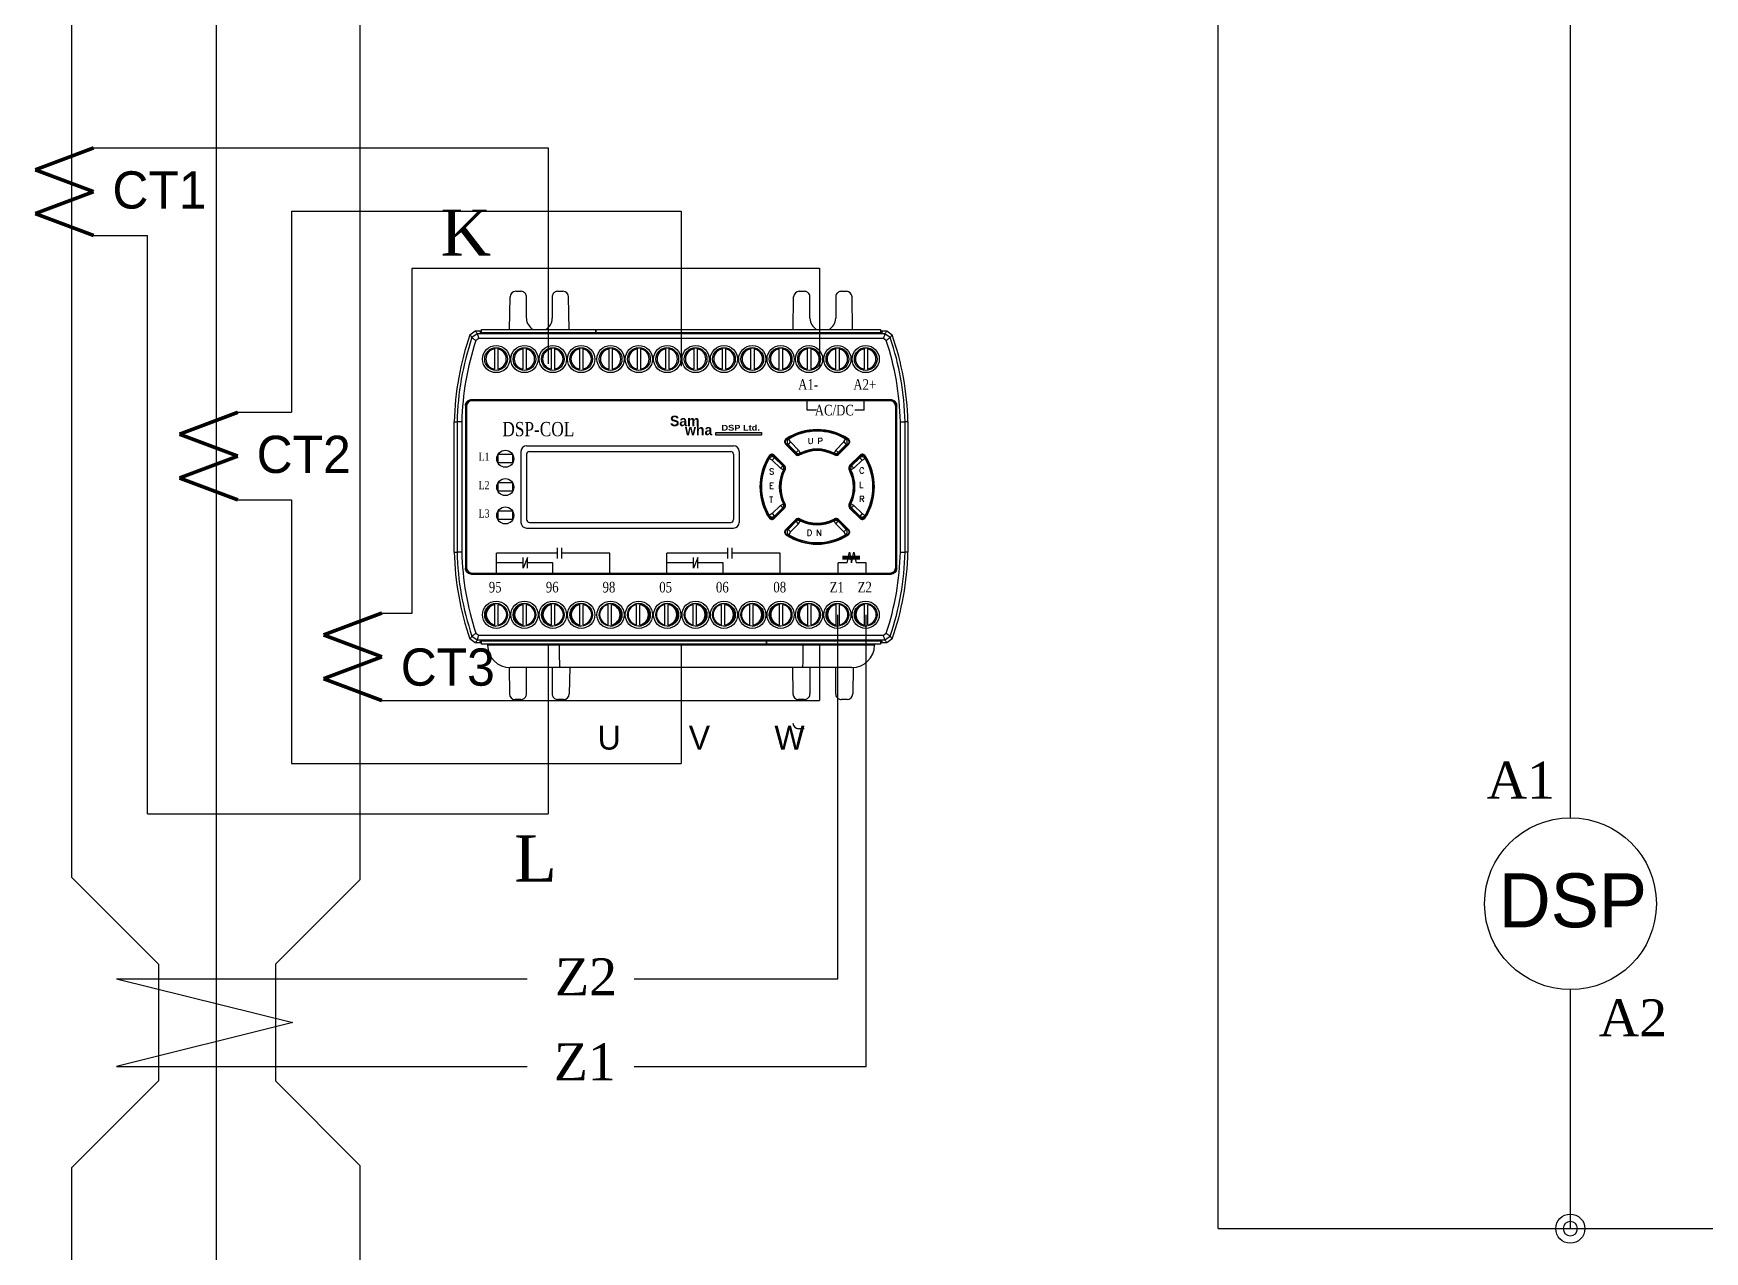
# Model space of a CAD drawing. Header units: millimetres. Extents: x 25 to 865, y 25 to 606.
# Drawn here: x 248.3 to 336.8, y 409.7 to 474.1 of the extents above; entities that cross this region are included whole.
import ezdxf
from ezdxf.enums import TextEntityAlignment as Align

# ---------------------------------------------------------------- set-up
doc = ezdxf.new("R2010")
doc.units = ezdxf.units.MM
for name, color, linetype in [('02___PRT_ALL_AXES', 7, 'Continuous'), ('03___PRT_ALL_CURVES', 7, 'Continuous'), ('4', 133, 'Continuous'), ('40', 4, 'Continuous'), ('ASHADE', 7, 'Continuous'), ('도면층1', 7, 'Continuous')]:
    doc.layers.add(name, color=color, linetype=linetype)
doc.styles.add('ghs', font='NGULIM.TTF')
doc.styles.add('HCM', font='batang.ttc')
doc.styles.add('SS', font='batang.ttc', dxfattribs={"width": 0.8})
doc.styles.get("Standard").update_dxf_attribs({"font": 'BareunDotumPro1.ttf'})
doc.styles.add('STYLE2', font='romant.shx')

# ---------------------------------------------------------------- blocks, each defined once
blk = doc.blocks.new('ccolct')
blk.add_hatch(color=5).paths.add_polyline_path([(982.705, 328.451), (982.705, 328.588), (985.114, 328.588), (985.114, 328.451)])
at = {"color": 7, "linetype": 'Continuous'}
for p, q in [((972.12, 336.068), (972.383, 336.068)), ((974.344, 336.068), (974.607, 336.068)), ((987.12, 336.068), (987.383, 336.068)), ((989.344, 336.068), (989.607, 336.068)), ((971.79, 334.043), (971.82, 335.774)), ((972.683, 334.643), (972.683, 335.768)), ((974.044, 335.768), (974.044, 334.643)), ((974.937, 334.043), (974.907, 335.774)), ((986.79, 334.043), (986.82, 335.774)), ((987.683, 334.643), (987.683, 335.768)), ((989.044, 335.768), (989.044, 334.643)), ((989.937, 334.043), (989.907, 335.774)), ((969.692, 333.767), (969.975, 333.968)), ((970.081, 333.82), (969.797, 333.616)), ((969.975, 333.968), (970.306, 333.968)), ((970.161, 333.571), (970.007, 333.461)), ((991.646, 333.82), (970.081, 333.82)), ((991.566, 333.571), (970.161, 333.571)), ((970.199, 333.968), (970.25, 333.867)), ((991.477, 333.867), (970.25, 333.867)), ((970.306, 334.043), (976.344, 334.043)), ((970.306, 333.867), (970.306, 334.043)), ((976.344, 334.043), (976.344, 333.867)), ((976.345, 334.043), (991.42, 334.043)), ((976.345, 333.867), (976.345, 334.043)), ((991.42, 334.043), (991.42, 333.867)), ((991.42, 333.968), (991.752, 333.968)), ((991.528, 333.968), (991.477, 333.867)), ((991.72, 333.461), (991.566, 333.571)), ((991.93, 333.616), (991.646, 333.82)), ((991.752, 333.968), (992.035, 333.767)), ((970.985, 333.016), (970.985, 331.951)), ((971.165, 333.016), (971.165, 331.951)), ((972.485, 333.016), (972.485, 331.951)), ((972.665, 333.016), (972.665, 331.951)), ((973.985, 333.016), (973.985, 331.951)), ((974.165, 333.016), (974.165, 331.951)), ((975.485, 333.016), (975.485, 331.951)), ((975.665, 333.016), (975.665, 331.951)), ((977.042, 333.016), (977.042, 331.951)), ((977.222, 333.016), (977.222, 331.951)), ((978.542, 333.016), (978.542, 331.951)), ((978.722, 333.016), (978.722, 331.951)), ((980.042, 333.016), (980.042, 331.951)), ((980.222, 333.016), (980.222, 331.951)), ((981.542, 333.016), (981.542, 331.951)), ((981.722, 333.016), (981.722, 331.951)), ((983.042, 333.016), (983.042, 331.951)), ((983.222, 333.016), (983.222, 331.951)), ((984.542, 333.016), (984.542, 331.951)), ((984.722, 333.016), (984.722, 331.951)), ((986.042, 333.016), (986.042, 331.951)), ((986.222, 333.016), (986.222, 331.951)), ((987.542, 333.016), (987.542, 331.951)), ((987.722, 333.016), (987.722, 331.951)), ((989.042, 333.016), (989.042, 331.951)), ((989.222, 333.016), (989.222, 331.951)), ((990.542, 333.016), (990.542, 331.951)), ((990.722, 333.016), (990.722, 331.951)), ((969.456, 330.031), (969.456, 321.406)), ((969.456, 330.031), (969.463, 330.023)), ((969.463, 330.023), (969.463, 321.413)), ((969.508, 329.978), (969.508, 321.458)), ((991.971, 330.331), (969.756, 330.331)), ((969.756, 330.331), (969.763, 330.323)), ((991.963, 330.323), (969.763, 330.323)), ((991.918, 330.278), (969.808, 330.278)), ((987.543, 329.775), (987.543, 330.285)), ((990.543, 329.775), (990.543, 330.285)), ((991.971, 330.331), (991.963, 330.323)), ((992.218, 321.458), (992.218, 329.978)), ((992.271, 330.031), (992.263, 330.023)), ((992.263, 321.413), (992.263, 330.023)), ((992.271, 321.406), (992.271, 330.031)), ((968.863, 322.268), (968.863, 329.168)), ((968.863, 329.168), (969.012, 329.167)), ((969.012, 329.167), (969.012, 322.27)), ((969.261, 329.167), (969.012, 329.167)), ((969.261, 329.162), (969.261, 322.275)), ((992.466, 329.167), (992.715, 329.167)), ((992.466, 322.275), (992.466, 329.162)), ((992.863, 329.168), (992.715, 329.167)), ((992.715, 322.27), (992.715, 329.167)), ((992.863, 329.168), (992.863, 322.268)), ((986.649, 328.098), (986.521, 327.97)), ((986.649, 328.098), (986.557, 328.252)), ((986.649, 328.098), (987.08, 327.666)), ((989.047, 327.666), (989.478, 328.098)), ((989.478, 328.098), (989.57, 328.252)), ((989.478, 328.098), (989.606, 327.97)), ((985.684, 327.133), (985.53, 327.225)), ((985.684, 327.133), (985.811, 327.26)), ((986.343, 326.844), (985.796, 327.391)), ((986.307, 326.839), (985.802, 327.344)), ((986.243, 326.829), (985.811, 327.26)), ((986.39, 327.985), (986.937, 327.438)), ((986.438, 327.98), (986.943, 327.475)), ((986.521, 327.97), (986.953, 327.539)), ((987.08, 327.666), (986.953, 327.539)), ((987.08, 327.666), (987.161, 327.505)), ((989.047, 327.666), (988.966, 327.505)), ((989.047, 327.666), (989.174, 327.539)), ((989.174, 327.539), (989.606, 327.97)), ((989.184, 327.475), (989.689, 327.98)), ((989.189, 327.438), (989.737, 327.985)), ((990.331, 327.391), (989.783, 326.844)), ((990.325, 327.344), (989.82, 326.839)), ((990.315, 327.26), (989.884, 326.829)), ((990.443, 327.133), (990.315, 327.26)), ((990.443, 327.133), (990.597, 327.225)), ((986.116, 326.702), (985.684, 327.133)), ((986.116, 326.702), (986.243, 326.829)), ((986.116, 326.702), (986.276, 326.621)), ((990.011, 326.702), (989.851, 326.621)), ((990.011, 326.702), (989.884, 326.829)), ((990.443, 327.133), (990.011, 326.702)), ((985.684, 324.304), (986.116, 324.735)), ((985.796, 324.045), (986.343, 324.592)), ((985.802, 324.093), (986.307, 324.598)), ((985.811, 324.176), (986.243, 324.608)), ((986.116, 324.735), (986.276, 324.816)), ((986.116, 324.735), (986.243, 324.608)), ((989.783, 324.592), (990.331, 324.045)), ((989.82, 324.598), (990.325, 324.093)), ((990.011, 324.735), (989.851, 324.816)), ((990.011, 324.735), (989.884, 324.608)), ((989.884, 324.608), (990.315, 324.176)), ((990.011, 324.735), (990.443, 324.304)), ((985.684, 324.304), (985.53, 324.212)), ((985.684, 324.304), (985.811, 324.176)), ((986.937, 323.998), (986.39, 323.451)), ((986.943, 323.961), (986.438, 323.456)), ((986.953, 323.898), (986.521, 323.466)), ((987.08, 323.771), (986.649, 323.339)), ((987.08, 323.771), (986.953, 323.898)), ((987.08, 323.771), (987.161, 323.931)), ((989.047, 323.771), (988.966, 323.931)), ((989.047, 323.771), (989.174, 323.898)), ((989.478, 323.339), (989.047, 323.771)), ((989.606, 323.466), (989.174, 323.898)), ((989.689, 323.456), (989.184, 323.961)), ((989.737, 323.451), (989.189, 323.998)), ((990.443, 324.304), (990.315, 324.176)), ((990.443, 324.304), (990.597, 324.212)), ((986.649, 323.339), (986.521, 323.466)), ((986.649, 323.339), (986.557, 323.184)), ((989.478, 323.339), (989.606, 323.466)), ((989.478, 323.339), (989.57, 323.184)), ((968.863, 322.268), (969.012, 322.27)), ((969.261, 322.27), (969.012, 322.27)), ((971.095, 321.193), (971.095, 322.214)), ((972.505, 321.423), (972.505, 321.983)), ((972.739, 321.423), (972.739, 321.983)), ((974.321, 321.934), (974.321, 322.494)), ((974.555, 321.934), (974.555, 322.494)), ((977.095, 321.193), (977.095, 322.214)), ((980.114, 321.193), (980.114, 322.214)), ((981.524, 321.423), (981.524, 321.983)), ((981.758, 321.423), (981.758, 321.983)), ((983.34, 321.934), (983.34, 322.494)), ((983.574, 321.934), (983.574, 322.494)), ((986.114, 321.193), (986.114, 322.214)), ((992.466, 322.27), (992.715, 322.27)), ((992.863, 322.268), (992.715, 322.27)), ((969.456, 321.406), (969.463, 321.413)), ((969.756, 321.106), (969.763, 321.113)), ((969.756, 321.106), (991.971, 321.106)), ((969.763, 321.113), (991.963, 321.113)), ((969.808, 321.158), (991.918, 321.158)), ((974.075, 321.193), (974.075, 321.703)), ((983.095, 321.193), (983.095, 321.703)), ((989.171, 321.193), (989.171, 321.703)), ((990.652, 321.193), (990.652, 321.703)), ((991.971, 321.106), (991.963, 321.113)), ((992.271, 321.406), (992.263, 321.413)), ((971.005, 318.421), (971.005, 319.486)), ((971.185, 318.421), (971.185, 319.486)), ((972.505, 318.421), (972.505, 319.486)), ((972.685, 318.421), (972.685, 319.486)), ((974.005, 318.421), (974.005, 319.486)), ((974.185, 318.421), (974.185, 319.486)), ((975.505, 318.421), (975.505, 319.486)), ((975.685, 318.421), (975.685, 319.486)), ((977.005, 318.421), (977.005, 319.486)), ((977.185, 318.421), (977.185, 319.486)), ((978.505, 318.421), (978.505, 319.486)), ((978.685, 318.421), (978.685, 319.486)), ((980.005, 318.421), (980.005, 319.486)), ((980.185, 318.421), (980.185, 319.486)), ((981.505, 318.421), (981.505, 319.486)), ((981.685, 318.421), (981.685, 319.486)), ((983.005, 318.421), (983.005, 319.486)), ((983.185, 318.421), (983.185, 319.486)), ((984.505, 318.421), (984.505, 319.486)), ((984.685, 318.421), (984.685, 319.486)), ((986.062, 318.421), (986.062, 319.486)), ((986.242, 318.421), (986.242, 319.486)), ((987.562, 318.421), (987.562, 319.486)), ((987.742, 318.421), (987.742, 319.486)), ((989.062, 318.421), (989.062, 319.486)), ((989.242, 318.421), (989.242, 319.486)), ((990.562, 318.421), (990.562, 319.486)), ((990.742, 318.421), (990.742, 319.486)), ((969.975, 317.468), (969.692, 317.67)), ((969.797, 317.821), (970.081, 317.617)), ((970.307, 317.468), (969.975, 317.468)), ((970.007, 317.976), (970.161, 317.865)), ((970.081, 317.617), (991.646, 317.617)), ((970.161, 317.865), (991.566, 317.865)), ((970.199, 317.468), (970.25, 317.57)), ((970.25, 317.57), (991.477, 317.57)), ((970.307, 317.393), (970.307, 317.57)), ((985.382, 317.57), (985.382, 317.393)), ((985.383, 317.393), (985.383, 317.57)), ((991.42, 317.57), (991.42, 317.393)), ((991.752, 317.468), (991.42, 317.468)), ((991.528, 317.468), (991.477, 317.57)), ((991.566, 317.865), (991.72, 317.976)), ((991.646, 317.617), (991.93, 317.821)), ((992.035, 317.67), (991.752, 317.468)), ((985.382, 317.393), (970.307, 317.393)), ((970.621, 317.393), (970.622, 317.342)), ((991.105, 317.342), (970.622, 317.342)), ((974.413, 317.342), (974.413, 317.393)), ((991.42, 317.393), (985.383, 317.393)), ((987.314, 317.342), (987.314, 317.393)), ((991.105, 317.393), (991.105, 317.342)), ((971.759, 316.17), (971.783, 314.763)), ((989.905, 316.163), (971.822, 316.163)), ((972.683, 314.768), (972.683, 316.163)), ((974.044, 316.163), (974.044, 314.768)), ((974.968, 316.163), (974.944, 314.763)), ((986.759, 316.163), (986.783, 314.763)), ((987.683, 316.163), (987.683, 314.768)), ((989.044, 314.768), (989.044, 316.163)), ((989.968, 316.17), (989.944, 314.763)), ((972.383, 314.468), (972.083, 314.468)), ((972.383, 314.468), (972.083, 314.468)), ((974.644, 314.468), (974.344, 314.468)), ((974.644, 314.468), (974.344, 314.468)), ((987.383, 314.468), (987.083, 314.468)), ((989.644, 314.468), (989.344, 314.468)), ((989.644, 314.468), (989.344, 314.468))]:
    blk.add_line(p, q, dxfattribs=at)
for p, q in [((988.022, 329.775), (987.543, 329.775)), ((990.543, 329.775), (990.063, 329.775)), ((974.321, 322.214), (971.095, 322.214)), ((972.739, 321.983), (972.505, 321.423)), ((977.095, 322.214), (974.555, 322.214)), ((983.34, 322.214), (980.114, 322.214)), ((981.758, 321.983), (981.524, 321.423)), ((986.114, 322.214), (983.574, 322.214)), ((989.406, 322.061), (990.316, 322.061)), ((989.406, 321.983), (990.316, 321.983)), ((989.406, 321.905), (990.316, 321.905)), ((989.651, 321.703), (989.768, 322.263)), ((989.768, 322.263), (989.885, 321.703)), ((989.885, 321.703), (990.002, 322.263)), ((990.002, 322.263), (990.119, 321.703)), ((972.505, 321.703), (971.095, 321.703)), ((974.075, 321.703), (972.739, 321.703)), ((981.524, 321.703), (980.114, 321.703)), ((983.095, 321.703), (981.758, 321.703)), ((989.651, 321.703), (989.171, 321.703)), ((990.652, 321.703), (990.119, 321.703))]:
    blk.add_line(p, q)
at = {"color": 5}
for p, q in [((982.705, 328.588), (985.114, 328.588)), ((982.705, 328.451), (982.705, 328.588)), ((985.114, 328.451), (982.705, 328.451)), ((985.114, 328.588), (985.114, 328.451))]:
    blk.add_line(p, q, dxfattribs=at)
at = {"color": 7, "linetype": 'Continuous'}
for centre, radius in [((971.075, 332.483), 0.72), ((971.075, 332.483), 0.6), ((972.575, 332.483), 0.72), ((972.575, 332.483), 0.6), ((974.075, 332.483), 0.72), ((974.075, 332.483), 0.6), ((975.575, 332.483), 0.72), ((975.575, 332.483), 0.6), ((977.132, 332.483), 0.72), ((977.132, 332.483), 0.6), ((978.632, 332.483), 0.72), ((978.632, 332.483), 0.6), ((980.132, 332.483), 0.72), ((980.132, 332.483), 0.6), ((981.632, 332.483), 0.72), ((981.632, 332.483), 0.6), ((983.132, 332.483), 0.72), ((983.132, 332.483), 0.6), ((984.632, 332.483), 0.72), ((984.632, 332.483), 0.6), ((986.132, 332.483), 0.72), ((986.132, 332.483), 0.6), ((987.632, 332.483), 0.72), ((987.632, 332.483), 0.6), ((989.132, 332.483), 0.72), ((989.132, 332.483), 0.6), ((990.632, 332.483), 0.72), ((990.632, 332.483), 0.6), ((971.075, 318.953), 0.72), ((971.075, 318.953), 0.6), ((972.575, 318.953), 0.72), ((972.575, 318.953), 0.6), ((974.075, 318.953), 0.72), ((974.075, 318.953), 0.6), ((975.575, 318.953), 0.72), ((975.575, 318.953), 0.6), ((977.132, 318.953), 0.72), ((977.132, 318.953), 0.6), ((978.632, 318.953), 0.72), ((978.632, 318.953), 0.6), ((980.132, 318.953), 0.72), ((980.132, 318.953), 0.6), ((981.632, 318.953), 0.72), ((981.632, 318.953), 0.6), ((983.132, 318.953), 0.72), ((983.132, 318.953), 0.6), ((984.632, 318.953), 0.72), ((984.632, 318.953), 0.6), ((986.132, 318.953), 0.72), ((986.132, 318.953), 0.6), ((987.632, 318.953), 0.72), ((987.632, 318.953), 0.6), ((989.132, 318.953), 0.72), ((989.132, 318.953), 0.6), ((990.632, 318.953), 0.72), ((990.632, 318.953), 0.6)]:
    blk.add_circle(centre, radius, dxfattribs=at)
for centre, radius, start, end in [((972.12, 335.768), 0.3, 90, 179), ((974.607, 335.768), 0.3, 1, 90), ((987.12, 335.768), 0.3, 90, 179), ((989.607, 335.768), 0.3, 1, 90), ((973.363, 334.643), 0.68, 180, 242.3898), ((973.363, 334.643), 0.68, 297.6102, 0), ((988.363, 334.643), 0.68, 180, 242.3898), ((988.363, 334.643), 0.68, 297.6102, 0), ((983.86, 328.841), 15, 160.82791, 178.74912), ((983.86, 328.841), 14.851, 161.24388, 178.74287), ((983.86, 328.841), 14.603, 161.5561, 178.73961), ((977.867, 328.841), 14.603, 1.26039, 18.4439), ((977.867, 328.841), 14.851, 1.25713, 18.75612), ((977.867, 328.841), 15, 1.25088, 19.17209), ((971.075, 332.483), 0.54, 99.59407, 260.40593), ((971.075, 332.483), 0.54, 279.59407, 80.40593), ((972.575, 332.483), 0.54, 99.59407, 260.40593), ((972.575, 332.483), 0.54, 279.59407, 80.40593), ((974.075, 332.483), 0.54, 99.59407, 260.40593), ((974.075, 332.483), 0.54, 279.59407, 80.40593), ((975.575, 332.483), 0.54, 99.59407, 260.40593), ((975.575, 332.483), 0.54, 279.59407, 80.40593), ((977.132, 332.483), 0.54, 99.59407, 260.40593), ((977.132, 332.483), 0.54, 279.59407, 80.40593), ((978.632, 332.483), 0.54, 99.59407, 260.40593), ((978.632, 332.483), 0.54, 279.59407, 80.40593), ((980.132, 332.483), 0.54, 99.59407, 260.40593), ((980.132, 332.483), 0.54, 279.59407, 80.40593), ((981.632, 332.483), 0.54, 99.59407, 260.40593), ((981.632, 332.483), 0.54, 279.59407, 80.40593), ((983.132, 332.483), 0.54, 99.59407, 260.40593), ((983.132, 332.483), 0.54, 279.59407, 80.40593), ((984.632, 332.483), 0.54, 99.59407, 260.40593), ((984.632, 332.483), 0.54, 279.59407, 80.40593), ((986.132, 332.483), 0.54, 99.59407, 260.40593), ((986.132, 332.483), 0.54, 279.59407, 80.40593), ((987.632, 332.483), 0.54, 99.59407, 260.40593), ((987.632, 332.483), 0.54, 279.59407, 80.40593), ((989.132, 332.483), 0.54, 99.59407, 260.40593), ((989.132, 332.483), 0.54, 279.59407, 80.40593), ((990.632, 332.483), 0.54, 99.59407, 260.40593), ((990.632, 332.483), 0.54, 279.59407, 80.40593), ((969.808, 329.978), 0.3, 90, 180), ((991.918, 329.978), 0.3, 0, 90), ((986.518, 328.113), 0.18, 122.8468, 225), ((988.063, 325.718), 3.03, 57.1532, 122.8468), ((988.063, 325.718), 3, 57.90749, 122.09251), ((988.063, 325.718), 2.948, 59.26143, 120.73857), ((989.609, 328.113), 0.18, 315, 57.1532), ((988.063, 325.718), 3.03, 147.1532, 212.8468), ((988.063, 325.718), 3, 147.90749, 212.09251), ((988.063, 325.718), 2.948, 149.26143, 210.73857), ((985.669, 327.264), 0.18, 45, 147.1532), ((987.065, 327.566), 0.18, 225, 298.39845), ((988.063, 325.718), 1.92, 61.60155, 118.39845), ((988.063, 325.718), 1.95, 62.20277, 117.79723), ((988.063, 325.718), 2.002, 63.2117, 116.7883), ((989.062, 327.566), 0.18, 241.60155, 315), ((990.458, 327.264), 0.18, 32.8468, 135), ((988.063, 325.718), 2.948, 329.26143, 30.73857), ((988.063, 325.718), 3, 327.90749, 32.09251), ((988.063, 325.718), 3.03, 327.1532, 32.8468), ((988.063, 325.718), 2.002, 153.2117, 206.7883), ((988.063, 325.718), 1.95, 152.20277, 207.79723), ((988.063, 325.718), 1.92, 151.60155, 208.39845), ((986.216, 326.717), 0.18, 331.60155, 45), ((989.911, 326.717), 0.18, 135, 208.39845), ((988.063, 325.718), 1.92, 331.60155, 28.39845), ((988.063, 325.718), 1.95, 332.20277, 27.79723), ((988.063, 325.718), 2.002, 333.2117, 26.7883), ((986.216, 324.72), 0.18, 315, 28.39845), ((989.911, 324.72), 0.18, 151.60155, 225), ((985.669, 324.173), 0.18, 212.8468, 315), ((987.065, 323.871), 0.18, 61.60155, 135), ((988.063, 325.718), 1.92, 241.60155, 298.39845), ((988.063, 325.718), 1.95, 242.20277, 297.79723), ((988.063, 325.718), 2.002, 243.2117, 296.7883), ((989.062, 323.871), 0.18, 45, 118.39845), ((990.458, 324.173), 0.18, 225, 327.1532), ((986.518, 323.324), 0.18, 135, 237.1532), ((988.063, 325.718), 3.03, 237.1532, 302.8468), ((988.063, 325.718), 3, 237.90749, 302.09251), ((988.063, 325.718), 2.948, 239.26143, 300.73857), ((989.609, 323.324), 0.18, 302.8468, 45), ((983.86, 322.596), 15, 181.25088, 199.17209), ((983.86, 322.596), 14.851, 181.25713, 198.75612), ((983.86, 322.596), 14.603, 181.26039, 198.4439), ((977.867, 322.596), 14.603, 341.5561, 358.73961), ((977.867, 322.596), 14.851, 341.24388, 358.74287), ((977.867, 322.596), 15, 340.82791, 358.74912), ((969.808, 321.458), 0.3, 180, 270), ((991.918, 321.458), 0.3, 270, 0), ((971.095, 318.953), 0.54, 99.59407, 260.40593), ((971.095, 318.953), 0.54, 279.59407, 80.40593), ((972.595, 318.953), 0.54, 99.59407, 260.40593), ((972.595, 318.953), 0.54, 279.59407, 80.40593), ((974.095, 318.953), 0.54, 99.59407, 260.40593), ((974.095, 318.953), 0.54, 279.59407, 80.40593), ((975.595, 318.953), 0.54, 99.59407, 260.40593), ((975.595, 318.953), 0.54, 279.59407, 80.40593), ((977.095, 318.953), 0.54, 99.59407, 260.40593), ((977.095, 318.953), 0.54, 279.59407, 80.40593), ((978.595, 318.953), 0.54, 99.59407, 260.40593), ((978.595, 318.953), 0.54, 279.59407, 80.40593), ((980.095, 318.953), 0.54, 99.59407, 260.40593), ((980.095, 318.953), 0.54, 279.59407, 80.40593), ((981.595, 318.953), 0.54, 99.59407, 260.40593), ((981.595, 318.953), 0.54, 279.59407, 80.40593), ((983.095, 318.953), 0.54, 99.59407, 260.40593), ((983.095, 318.953), 0.54, 279.59407, 80.40593), ((984.595, 318.953), 0.54, 99.59407, 260.40593), ((984.595, 318.953), 0.54, 279.59407, 80.40593), ((986.152, 318.953), 0.54, 99.59407, 260.40593), ((986.152, 318.953), 0.54, 279.59407, 80.40593), ((987.652, 318.953), 0.54, 99.59407, 260.40593), ((987.652, 318.953), 0.54, 279.59407, 80.40593), ((989.152, 318.953), 0.54, 99.59407, 260.40593), ((989.152, 318.953), 0.54, 279.59407, 80.40593), ((990.652, 318.953), 0.54, 99.59407, 260.40593), ((990.652, 318.953), 0.54, 279.59407, 80.40593), ((971.822, 317.363), 1.2, 181, 270), ((989.905, 317.363), 1.2, 270, 359), ((972.083, 314.768), 0.3, 181, 270), ((972.083, 314.768), 0.3, 181, 270), ((974.644, 314.768), 0.3, 270, 359), ((974.644, 314.768), 0.3, 270, 359), ((987.083, 314.768), 0.3, 181, 270), ((989.644, 314.768), 0.3, 270, 359), ((989.644, 314.768), 0.3, 270, 359)]:
    blk.add_arc(centre, radius, start, end, dxfattribs=at)
for points, start_tangent, end_tangent in [([(972.683, 335.768), (972.669, 335.861), (972.626, 335.945), (972.56, 336.011), (972.476, 336.054), (972.383, 336.068)], (0, 1), (-1, 0)), ([(974.344, 336.068), (974.251, 336.054), (974.167, 336.011), (974.101, 335.945), (974.058, 335.861), (974.044, 335.768)], (-1, 0), (0, -1)), ([(987.683, 335.768), (987.669, 335.861), (987.626, 335.945), (987.56, 336.011), (987.476, 336.054), (987.383, 336.068)], (0, 1), (-1, 0)), ([(989.344, 336.068), (989.251, 336.054), (989.167, 336.011), (989.101, 335.945), (989.058, 335.861), (989.044, 335.768)], (-1, 0), (0, -1)), ([(969.797, 333.616), (969.766, 333.66), (969.728, 333.715), (969.692, 333.767)], (-0.574533, 0.818482), (-0.571657, 0.820493)), ([(969.797, 333.616), (969.867, 333.567), (969.936, 333.515), (970.007, 333.461)], (0.795313, -0.606199), (0.797158, -0.60377)), ([(970.081, 333.82), (970.05, 333.863), (970.012, 333.917), (969.975, 333.968)], (-0.582434, 0.812878), (-0.57948, 0.814987)), ([(970.081, 333.82), (970.105, 333.738), (970.133, 333.656), (970.161, 333.571)], (0.317658, -0.948205), (0.317856, -0.948139)), ([(991.646, 333.82), (991.622, 333.738), (991.594, 333.656), (991.566, 333.571)], (-0.317658, -0.948205), (-0.317856, -0.948139)), ([(991.646, 333.82), (991.677, 333.863), (991.715, 333.917), (991.752, 333.968)], (0.582434, 0.812878), (0.57948, 0.814987)), ([(991.93, 333.616), (991.86, 333.567), (991.791, 333.515), (991.72, 333.461)], (-0.795313, -0.606199), (-0.797158, -0.60377)), ([(991.93, 333.616), (991.961, 333.66), (991.998, 333.714), (992.035, 333.767)], (0.574533, 0.818482), (0.571657, 0.820493)), ([(969.456, 330.031), (969.471, 330.123), (969.513, 330.207), (969.58, 330.273), (969.663, 330.316), (969.756, 330.331)], (0, 1), (1, 0)), ([(969.763, 330.323), (969.671, 330.309), (969.587, 330.266), (969.521, 330.2), (969.478, 330.116), (969.463, 330.023)], (-1, 0), (0, -1)), ([(992.263, 330.023), (992.249, 330.116), (992.206, 330.2), (992.14, 330.266), (992.056, 330.309), (991.963, 330.323)], (0, 1), (-1, 0)), ([(991.971, 330.331), (992.064, 330.316), (992.147, 330.273), (992.213, 330.207), (992.256, 330.123), (992.271, 330.031)], (1, 0), (0, -1)), ([(986.406, 328.023), (986.388, 328.074), (986.386, 328.128), (986.4, 328.179), (986.429, 328.225)], (-0.470057, 0.882636), (0.655199, 0.755456)), ([(986.429, 328.225), (986.442, 328.238)], (0.655199, 0.755456), (0.727887, 0.685697)), ([(986.442, 328.238), (986.47, 328.26)], (0.727887, 0.685697), (0.847191, 0.531288)), ([(986.557, 328.252), (986.52, 328.223), (986.492, 328.186), (986.475, 328.143), (986.469, 328.097), (986.475, 328.05), (986.493, 328.007), (986.521, 327.97)], (-0.859058, -0.511879), (0.706483, -0.70773)), ([(986.557, 328.252), (986.527, 328.255), (986.498, 328.257), (986.47, 328.26)], (-0.995567, 0.09405), (-0.996581, 0.082625)), ([(989.57, 328.252), (989.6, 328.255), (989.629, 328.257), (989.657, 328.26)], (0.995567, 0.09405), (0.996581, 0.082625)), ([(989.606, 327.97), (989.634, 328.007), (989.652, 328.05), (989.658, 328.097), (989.652, 328.143), (989.635, 328.186), (989.607, 328.223), (989.57, 328.252)], (0.706483, 0.70773), (-0.859058, 0.511879)), ([(989.657, 328.26), (989.685, 328.238)], (0.847191, -0.531288), (0.727648, -0.685951)), ([(989.685, 328.238), (989.697, 328.226)], (0.727648, -0.685951), (0.658067, -0.752959)), ([(989.697, 328.226), (989.726, 328.181), (989.74, 328.129), (989.739, 328.075), (989.721, 328.023)], (0.658067, -0.752959), (-0.46775, -0.883861)), ([(985.522, 327.312), (985.543, 327.34)], (0.531288, 0.847191), (0.685951, 0.727648)), ([(985.53, 327.225), (985.527, 327.254), (985.524, 327.283), (985.522, 327.312)], (-0.09405, 0.995567), (-0.082625, 0.996581)), ([(985.811, 327.26), (985.774, 327.289), (985.731, 327.307), (985.685, 327.313), (985.639, 327.307), (985.596, 327.29), (985.558, 327.262), (985.53, 327.225)], (-0.70773, 0.706483), (-0.511879, -0.859058)), ([(985.543, 327.34), (985.556, 327.352)], (0.685951, 0.727648), (0.752959, 0.658067)), ([(985.556, 327.352), (985.601, 327.381), (985.652, 327.395), (985.706, 327.394), (985.758, 327.376)], (0.752959, 0.658067), (0.883861, -0.46775)), ([(985.758, 327.376), (985.777, 327.365)], (0.883861, -0.46775), (0.822764, -0.568383)), ([(985.777, 327.365), (985.802, 327.344)], (0.822764, -0.568383), (0.707107, -0.707107)), ([(985.811, 327.26), (985.808, 327.288), (985.805, 327.316), (985.802, 327.344)], (-0.124133, 0.992266), (-0.112401, 0.993663)), ([(986.417, 328.005), (986.406, 328.023)], (-0.568183, 0.822902), (-0.470057, 0.882636)), ([(986.438, 327.98), (986.417, 328.005)], (-0.707107, 0.707107), (-0.568183, 0.822902)), ([(986.521, 327.97), (986.493, 327.974), (986.466, 327.977), (986.438, 327.98)], (-0.992266, 0.124133), (-0.993663, 0.112401)), ([(986.953, 327.539), (986.949, 327.518), (986.946, 327.497), (986.943, 327.475)], (-0.158259, -0.987398), (-0.149559, -0.988753)), ([(986.956, 327.463), (986.943, 327.475)], (-0.775258, 0.631644), (-0.707107, 0.707107)), ([(986.953, 327.539), (986.988, 327.511), (987.03, 327.493), (987.074, 327.486), (987.119, 327.49), (987.161, 327.505)], (0.707457, -0.706756), (0.892901, 0.450253)), ([(986.979, 327.448), (986.956, 327.463)], (-0.860765, 0.509003), (-0.775258, 0.631644)), ([(987.111, 327.427), (987.065, 327.423), (987.02, 327.43), (986.979, 327.448)], (-0.97358, -0.228346), (-0.860765, 0.509003)), ([(987.139, 327.436), (987.111, 327.427)], (-0.922953, -0.384912), (-0.97358, -0.228346)), ([(987.154, 327.443), (987.139, 327.436)], (-0.884604, -0.466344), (-0.922953, -0.384912)), ([(987.161, 327.505), (987.159, 327.485), (987.156, 327.464), (987.154, 327.443)], (-0.118359, -0.992971), (-0.108346, -0.994113)), ([(988.966, 327.505), (989.008, 327.49), (989.053, 327.486), (989.097, 327.493), (989.139, 327.511), (989.174, 327.539)], (0.892901, -0.450253), (0.707457, 0.706756)), ([(988.966, 327.505), (988.968, 327.485), (988.971, 327.464), (988.973, 327.443)], (0.118359, -0.992971), (0.108346, -0.994113)), ([(988.987, 327.436), (988.973, 327.443)], (-0.923015, 0.384765), (-0.884604, 0.466344)), ([(989.015, 327.427), (988.987, 327.436)], (-0.973165, 0.230107), (-0.923015, 0.384765)), ([(989.148, 327.447), (989.106, 327.429), (989.061, 327.423), (989.015, 327.427)], (-0.861632, -0.507533), (-0.973165, 0.230107)), ([(989.17, 327.463), (989.148, 327.447)], (-0.775162, -0.631762), (-0.861632, -0.507533)), ([(989.184, 327.475), (989.17, 327.463)], (-0.707107, -0.707107), (-0.775162, -0.631762)), ([(989.174, 327.539), (989.177, 327.518), (989.181, 327.497), (989.184, 327.475)], (0.158259, -0.987398), (0.149559, -0.988753)), ([(989.606, 327.97), (989.634, 327.974), (989.661, 327.977), (989.689, 327.98)], (0.992266, 0.124133), (0.993663, 0.112401)), ([(989.71, 328.005), (989.689, 327.98)], (-0.568383, -0.822764), (-0.707107, -0.707107)), ([(989.721, 328.023), (989.71, 328.005)], (-0.46775, -0.883861), (-0.568383, -0.822764)), ([(990.315, 327.26), (990.319, 327.288), (990.322, 327.316), (990.325, 327.344)], (0.124133, 0.992266), (0.112401, 0.993663)), ([(990.597, 327.225), (990.568, 327.262), (990.531, 327.29), (990.488, 327.307), (990.442, 327.313), (990.395, 327.307), (990.352, 327.289), (990.315, 327.26)], (-0.511879, 0.859058), (-0.70773, -0.706483)), ([(990.325, 327.344), (990.35, 327.365)], (0.707107, 0.707107), (0.822902, 0.568183)), ([(990.35, 327.365), (990.368, 327.375)], (0.822902, 0.568183), (0.882636, 0.470057)), ([(990.368, 327.375), (990.419, 327.394), (990.473, 327.395), (990.524, 327.382), (990.57, 327.353)], (0.882636, 0.470057), (0.755456, -0.655199)), ([(990.57, 327.353), (990.584, 327.34)], (0.755456, -0.655199), (0.685697, -0.727887)), ([(990.584, 327.34), (990.605, 327.312)], (0.685697, -0.727887), (0.531288, -0.847191)), ([(990.597, 327.225), (990.6, 327.254), (990.603, 327.283), (990.605, 327.312)], (0.09405, 0.995567), (0.082625, 0.996581)), ([(986.243, 326.829), (986.264, 326.832), (986.285, 326.836), (986.307, 326.839)], (0.987398, 0.158259), (0.988753, 0.149559)), ([(986.276, 326.621), (986.291, 326.663), (986.296, 326.708), (986.288, 326.752), (986.271, 326.793), (986.243, 326.829)], (0.450253, 0.892901), (-0.706756, 0.707457)), ([(986.276, 326.621), (986.297, 326.623), (986.318, 326.625), (986.338, 326.628)], (0.992971, 0.118359), (0.994113, 0.108346)), ([(986.307, 326.839), (986.319, 326.825)], (0.707107, -0.707107), (0.631762, -0.775162)), ([(986.319, 326.825), (986.334, 326.803)], (0.631762, -0.775162), (0.507533, -0.861632)), ([(986.334, 326.803), (986.352, 326.761), (986.359, 326.716), (986.354, 326.67)], (0.507533, -0.861632), (-0.230107, -0.973165)), ([(986.345, 326.642), (986.338, 326.628)], (-0.384765, -0.923015), (-0.466344, -0.884604)), ([(986.354, 326.67), (986.345, 326.642)], (-0.230107, -0.973165), (-0.384765, -0.923015)), ([(989.772, 326.671), (989.768, 326.716), (989.775, 326.762), (989.793, 326.803)], (-0.228346, 0.97358), (0.509003, 0.860765)), ([(989.782, 326.642), (989.772, 326.671)], (-0.384912, 0.922953), (-0.228346, 0.97358)), ([(989.788, 326.628), (989.782, 326.642)], (-0.466344, 0.884604), (-0.384912, 0.922953)), ([(989.851, 326.621), (989.83, 326.623), (989.809, 326.625), (989.788, 326.628)], (-0.992971, 0.118359), (-0.994113, 0.108346)), ([(989.793, 326.803), (989.808, 326.825)], (0.509003, 0.860765), (0.631644, 0.775258)), ([(989.808, 326.825), (989.82, 326.839)], (0.631644, 0.775258), (0.707107, 0.707107)), ([(989.884, 326.829), (989.863, 326.832), (989.842, 326.836), (989.82, 326.839)], (-0.987398, 0.158259), (-0.988753, 0.149559)), ([(989.884, 326.829), (989.856, 326.793), (989.839, 326.752), (989.831, 326.708), (989.835, 326.663), (989.851, 326.621)], (-0.706756, -0.707457), (0.450253, -0.892901)), ([(986.243, 324.608), (986.271, 324.643), (986.288, 324.685), (986.296, 324.729), (986.291, 324.774), (986.276, 324.816)], (0.706756, 0.707457), (-0.450253, 0.892901)), ([(986.243, 324.608), (986.264, 324.604), (986.285, 324.601), (986.307, 324.598)], (0.987398, -0.158259), (0.988753, -0.149559)), ([(986.276, 324.816), (986.297, 324.814), (986.318, 324.811), (986.338, 324.809)], (0.992971, -0.118359), (0.994113, -0.108346)), ([(986.319, 324.611), (986.307, 324.598)], (-0.631644, -0.775258), (-0.707107, -0.707107)), ([(986.334, 324.634), (986.319, 324.611)], (-0.509003, -0.860765), (-0.631644, -0.775258)), ([(986.354, 324.766), (986.359, 324.72), (986.352, 324.675), (986.334, 324.634)], (0.228346, -0.97358), (-0.509003, -0.860765)), ([(986.338, 324.809), (986.345, 324.794)], (0.466344, -0.884604), (0.384912, -0.922953)), ([(986.345, 324.794), (986.354, 324.766)], (0.384912, -0.922953), (0.228346, -0.97358)), ([(989.793, 324.634), (989.775, 324.676), (989.768, 324.721), (989.772, 324.766)], (-0.507533, 0.861632), (0.230107, 0.973165)), ([(989.772, 324.766), (989.782, 324.794)], (0.230107, 0.973165), (0.384765, 0.923015)), ([(989.782, 324.794), (989.788, 324.809)], (0.384765, 0.923015), (0.466344, 0.884604)), ([(989.851, 324.816), (989.83, 324.814), (989.809, 324.811), (989.788, 324.809)], (-0.992971, -0.118359), (-0.994113, -0.108346)), ([(989.808, 324.611), (989.793, 324.634)], (-0.631762, 0.775162), (-0.507533, 0.861632)), ([(989.82, 324.598), (989.808, 324.611)], (-0.707107, 0.707107), (-0.631762, 0.775162)), ([(989.884, 324.608), (989.863, 324.604), (989.842, 324.601), (989.82, 324.598)], (-0.987398, -0.158259), (-0.988753, -0.149559)), ([(989.851, 324.816), (989.835, 324.774), (989.831, 324.729), (989.839, 324.685), (989.856, 324.643), (989.884, 324.608)], (-0.450253, -0.892901), (0.706756, -0.707457)), ([(985.53, 324.212), (985.527, 324.182), (985.524, 324.153), (985.522, 324.124)], (-0.09405, -0.995567), (-0.082625, -0.996581)), ([(985.543, 324.097), (985.522, 324.124)], (-0.685697, 0.727887), (-0.531288, 0.847191)), ([(985.53, 324.212), (985.558, 324.175), (985.596, 324.147), (985.639, 324.129), (985.685, 324.124), (985.731, 324.13), (985.774, 324.148), (985.811, 324.176)], (0.511879, -0.859058), (0.70773, 0.706483)), ([(985.556, 324.084), (985.543, 324.097)], (-0.755456, 0.655199), (-0.685697, 0.727887)), ([(985.759, 324.061), (985.707, 324.043), (985.654, 324.041), (985.602, 324.055), (985.556, 324.084)], (-0.882636, -0.470057), (-0.755456, 0.655199)), ([(985.777, 324.072), (985.759, 324.061)], (-0.822902, -0.568183), (-0.882636, -0.470057)), ([(985.802, 324.093), (985.777, 324.072)], (-0.707107, -0.707107), (-0.822902, -0.568183)), ([(985.811, 324.176), (985.808, 324.148), (985.805, 324.12), (985.802, 324.093)], (-0.124133, -0.992266), (-0.112401, -0.993663)), ([(986.943, 323.961), (986.956, 323.974)], (0.707107, 0.707107), (0.775162, 0.631762)), ([(986.953, 323.898), (986.949, 323.919), (986.946, 323.94), (986.943, 323.961)], (-0.158259, 0.987398), (-0.149559, 0.988753)), ([(987.161, 323.931), (987.119, 323.946), (987.074, 323.95), (987.03, 323.943), (986.988, 323.925), (986.953, 323.898)], (-0.892901, 0.450253), (-0.707457, -0.706756)), ([(986.956, 323.974), (986.979, 323.989)], (0.775162, 0.631762), (0.861632, 0.507533)), ([(986.979, 323.989), (987.021, 324.007), (987.066, 324.014), (987.112, 324.009)], (0.861632, 0.507533), (0.973165, -0.230107)), ([(987.112, 324.009), (987.139, 324)], (0.973165, -0.230107), (0.923015, -0.384765)), ([(987.139, 324), (987.154, 323.993)], (0.923015, -0.384765), (0.884604, -0.466344)), ([(987.161, 323.931), (987.159, 323.952), (987.156, 323.973), (987.154, 323.993)], (-0.118359, 0.992971), (-0.108346, 0.994113)), ([(988.966, 323.931), (988.968, 323.952), (988.971, 323.973), (988.973, 323.993)], (0.118359, 0.992971), (0.108346, 0.994113)), ([(989.174, 323.898), (989.139, 323.925), (989.097, 323.943), (989.053, 323.95), (989.008, 323.946), (988.966, 323.931)], (-0.707457, 0.706756), (-0.892901, -0.450253)), ([(988.973, 323.993), (988.987, 324)], (0.884604, 0.466344), (0.922953, 0.384912)), ([(988.987, 324), (989.016, 324.009)], (0.922953, 0.384912), (0.97358, 0.228346)), ([(989.016, 324.009), (989.062, 324.014), (989.107, 324.007), (989.148, 323.989)], (0.97358, 0.228346), (0.860765, -0.509003)), ([(989.148, 323.989), (989.17, 323.974)], (0.860765, -0.509003), (0.775258, -0.631644)), ([(989.17, 323.974), (989.184, 323.961)], (0.775258, -0.631644), (0.707107, -0.707107)), ([(989.174, 323.898), (989.177, 323.919), (989.181, 323.94), (989.184, 323.961)], (0.158259, 0.987398), (0.149559, 0.988753)), ([(990.315, 324.176), (990.352, 324.148), (990.395, 324.13), (990.442, 324.124), (990.488, 324.129), (990.531, 324.147), (990.568, 324.175), (990.597, 324.212)], (0.70773, -0.706483), (0.511879, 0.859058)), ([(990.315, 324.176), (990.319, 324.148), (990.322, 324.12), (990.325, 324.093)], (0.124133, -0.992266), (0.112401, -0.993663)), ([(990.35, 324.072), (990.325, 324.093)], (-0.822764, 0.568383), (-0.707107, 0.707107)), ([(990.368, 324.061), (990.35, 324.072)], (-0.883861, 0.46775), (-0.822764, 0.568383)), ([(990.571, 324.085), (990.526, 324.056), (990.475, 324.041), (990.421, 324.043), (990.368, 324.061)], (-0.752959, -0.658067), (-0.883861, 0.46775)), ([(990.583, 324.097), (990.571, 324.085)], (-0.685951, -0.727648), (-0.752959, -0.658067)), ([(990.605, 324.124), (990.583, 324.097)], (-0.531288, -0.847191), (-0.685951, -0.727648)), ([(990.597, 324.212), (990.6, 324.182), (990.603, 324.153), (990.605, 324.124)], (0.09405, -0.995567), (0.082625, -0.996581)), ([(986.43, 323.211), (986.401, 323.256), (986.387, 323.307), (986.388, 323.361), (986.406, 323.413)], (-0.658067, 0.752959), (0.46775, 0.883861)), ([(986.406, 323.413), (986.417, 323.431)], (0.46775, 0.883861), (0.568383, 0.822764)), ([(986.417, 323.431), (986.438, 323.456)], (0.568383, 0.822764), (0.707107, 0.707107)), ([(986.442, 323.198), (986.43, 323.211)], (-0.727648, 0.685951), (-0.658067, 0.752959)), ([(986.521, 323.466), (986.493, 323.463), (986.466, 323.46), (986.438, 323.456)], (-0.992266, -0.124133), (-0.993663, -0.112401)), ([(986.47, 323.177), (986.442, 323.198)], (-0.847191, 0.531288), (-0.727648, 0.685951)), ([(986.521, 323.466), (986.493, 323.429), (986.475, 323.386), (986.469, 323.34), (986.475, 323.294), (986.492, 323.251), (986.52, 323.213), (986.557, 323.184)], (-0.706483, -0.70773), (0.859058, -0.511879)), ([(986.557, 323.184), (986.527, 323.182), (986.498, 323.179), (986.47, 323.177)], (-0.995567, -0.09405), (-0.996581, -0.082625)), ([(989.57, 323.184), (989.607, 323.213), (989.635, 323.251), (989.652, 323.294), (989.658, 323.34), (989.652, 323.386), (989.634, 323.429), (989.606, 323.466)], (0.859058, 0.511879), (-0.706483, 0.70773)), ([(989.57, 323.184), (989.6, 323.182), (989.629, 323.179), (989.657, 323.177)], (0.995567, -0.09405), (0.996581, -0.082625)), ([(989.606, 323.466), (989.634, 323.463), (989.661, 323.46), (989.689, 323.456)], (0.992266, -0.124133), (0.993663, -0.112401)), ([(989.685, 323.198), (989.657, 323.177)], (-0.727887, -0.685697), (-0.847191, -0.531288)), ([(989.698, 323.211), (989.685, 323.198)], (-0.655199, -0.755456), (-0.727887, -0.685697)), ([(989.689, 323.456), (989.71, 323.431)], (0.707107, -0.707107), (0.568183, -0.822902)), ([(989.721, 323.414), (989.739, 323.362), (989.741, 323.309), (989.727, 323.257), (989.698, 323.211)], (0.470057, -0.882636), (-0.655199, -0.755456)), ([(989.71, 323.431), (989.721, 323.414)], (0.568183, -0.822902), (0.470057, -0.882636)), ([(969.756, 321.106), (969.663, 321.121), (969.58, 321.163), (969.513, 321.23), (969.471, 321.313), (969.456, 321.406)], (-1, 0), (0, 1)), ([(969.463, 321.413), (969.478, 321.321), (969.521, 321.237), (969.587, 321.171), (969.671, 321.128), (969.763, 321.113)], (0, -1), (1, 0)), ([(991.963, 321.113), (992.056, 321.128), (992.14, 321.171), (992.206, 321.237), (992.249, 321.321), (992.263, 321.413)], (1, 0), (0, 1)), ([(992.271, 321.406), (992.256, 321.313), (992.213, 321.23), (992.147, 321.163), (992.064, 321.121), (991.971, 321.106)], (0, -1), (-1, 0)), ([(969.797, 317.821), (969.766, 317.776), (969.728, 317.722), (969.692, 317.67)], (-0.574533, -0.818482), (-0.571657, -0.820493)), ([(969.797, 317.821), (969.867, 317.869), (969.936, 317.922), (970.007, 317.976)], (0.795313, 0.606199), (0.797158, 0.60377)), ([(970.081, 317.617), (970.05, 317.574), (970.012, 317.52), (969.975, 317.468)], (-0.582434, -0.812878), (-0.57948, -0.814987)), ([(970.081, 317.617), (970.105, 317.699), (970.133, 317.781), (970.161, 317.865)], (0.317658, 0.948205), (0.317856, 0.948139)), ([(991.646, 317.617), (991.622, 317.699), (991.594, 317.781), (991.566, 317.865)], (-0.317658, 0.948205), (-0.317856, 0.948139)), ([(991.646, 317.617), (991.677, 317.573), (991.715, 317.52), (991.752, 317.468)], (0.582434, -0.812878), (0.57948, -0.814987)), ([(991.93, 317.821), (991.86, 317.869), (991.791, 317.922), (991.72, 317.976)], (-0.795313, 0.606199), (-0.797158, 0.60377)), ([(991.93, 317.821), (991.961, 317.776), (991.999, 317.722), (992.035, 317.67)], (0.574533, -0.818482), (0.571657, -0.820493)), ([(974.413, 317.342), (974.414, 317.079), (974.416, 316.829), (974.42, 316.606), (974.425, 316.419), (974.432, 316.28), (974.439, 316.193), (974.447, 316.163)], (0.00046, -1), (1, 0)), ([(987.314, 317.342), (987.313, 317.079), (987.311, 316.829), (987.307, 316.606), (987.302, 316.419), (987.295, 316.28), (987.288, 316.193), (987.28, 316.163)], (-0.00046, -1), (-1, 0)), ([(972.383, 314.468), (972.476, 314.483), (972.56, 314.526), (972.626, 314.592), (972.669, 314.676), (972.683, 314.768)], (1, 0), (0, 1)), ([(972.383, 314.468), (972.476, 314.483), (972.56, 314.526), (972.626, 314.592), (972.669, 314.676), (972.683, 314.768)], (1, 0), (0, 1)), ([(974.044, 314.768), (974.058, 314.676), (974.101, 314.592), (974.167, 314.526), (974.251, 314.483), (974.344, 314.468)], (0, -1), (1, 0)), ([(974.044, 314.768), (974.058, 314.676), (974.101, 314.592), (974.167, 314.526), (974.251, 314.483), (974.344, 314.468)], (0, -1), (1, 0)), ([(987.383, 314.468), (987.476, 314.483), (987.56, 314.526), (987.626, 314.592), (987.669, 314.676), (987.683, 314.768)], (1, 0), (0, 1)), ([(987.383, 314.468), (987.476, 314.483), (987.56, 314.526), (987.626, 314.592), (987.669, 314.676), (987.683, 314.768)], (1, 0), (0, 1)), ([(989.044, 314.768), (989.058, 314.676), (989.101, 314.592), (989.167, 314.526), (989.251, 314.483), (989.344, 314.468)], (0, -1), (1, 0)), ([(989.044, 314.768), (989.058, 314.676), (989.101, 314.592), (989.167, 314.526), (989.251, 314.483), (989.344, 314.468)], (0, -1), (1, 0))]:
    blk.add_spline(points, degree=3, dxfattribs=dict(at, start_tangent=start_tangent, end_tangent=end_tangent))
at = {"layer": '02___PRT_ALL_AXES', "color": 7, "linetype": 'Continuous'}
for centre, start, end in [((971.095, 318.953), 93.69703, 266.30815), ((972.595, 318.953), 93.69703, 266.30815), ((974.095, 318.953), 93.69703, 266.30815), ((975.595, 318.953), 93.69703, 266.30815), ((977.095, 318.953), 273.69457, 86.30569), ((978.595, 318.953), 273.69457, 86.30569), ((980.095, 318.953), 273.69457, 86.30569), ((981.595, 318.953), 273.69457, 86.30569), ((983.095, 318.953), 273.69457, 86.30569), ((984.595, 318.953), 273.69457, 86.30569), ((986.152, 318.953), 94.22842, 265.77923), ((987.652, 318.953), 94.22842, 265.77923), ((989.152, 318.953), 94.22842, 265.77923), ((990.652, 318.953), 94.22842, 265.77923)]:
    blk.add_arc(centre, 0.6, start, end, dxfattribs=at)
at = {"layer": '03___PRT_ALL_CURVES', "color": 4, "linetype": 'Continuous'}
for p, q in [((971.173, 327.428), (971.173, 327.008)), ((971.953, 327.428), (971.173, 327.428)), ((971.953, 327.008), (971.953, 327.428)), ((971.173, 327.008), (971.953, 327.008)), ((971.173, 325.928), (971.173, 325.508)), ((971.953, 325.928), (971.173, 325.928)), ((971.173, 325.508), (971.953, 325.508)), ((971.953, 325.508), (971.953, 325.928)), ((971.953, 324.428), (971.173, 324.428)), ((971.173, 324.428), (971.173, 324.008)), ((971.173, 324.008), (971.953, 324.008)), ((971.953, 324.008), (971.953, 324.428))]:
    blk.add_line(p, q, dxfattribs=at)
at = {"layer": '03___PRT_ALL_CURVES', "color": 8}
for p, q in [((972.388, 327.593), (972.388, 323.843)), ((972.688, 327.893), (983.638, 327.893)), ((972.688, 327.443), (972.688, 323.993)), ((972.838, 327.593), (983.488, 327.593)), ((983.638, 327.443), (983.638, 323.993)), ((983.938, 327.593), (983.938, 323.843)), ((972.838, 323.843), (983.488, 323.843)), ((972.688, 323.543), (983.638, 323.543))]:
    blk.add_line(p, q, dxfattribs=at)
for centre, radius, start, end in [((972.688, 327.593), 0.3, 90, 180), ((972.838, 327.443), 0.15, 90, 180), ((983.488, 327.443), 0.15, 0, 90), ((983.638, 327.593), 0.3, 0, 90), ((972.688, 323.843), 0.3, 180, 270), ((972.838, 323.993), 0.15, 180, 270), ((983.488, 323.993), 0.15, 270, 0), ((983.638, 323.843), 0.3, 270, 0)]:
    blk.add_arc(centre, radius, start, end, dxfattribs=at)
at = {"layer": 'ASHADE', "color": 0, "linetype": 'ByBlock', "lineweight": 25, "ltscale": 2}
blk.add_line((988.179, 317.342), (988.179, 314.409), dxfattribs=at)
at = {"layer": '도면층1'}
for centre in [(971.563, 327.207), (971.563, 325.707), (971.563, 324.207)]:
    blk.add_circle(centre, 0.45, dxfattribs=at)
at = {"color": 7, "linetype": 'Continuous', "style": 'SS', "width": 0.8}
blk.add_text('DSP-COL', height=0.756, dxfattribs=at).set_placement((971.406, 328.399))
at = {"color": 0, "style": 'STYLE2'}
for s, height, p in [('U P', 0.3128, (987.571, 327.991)), ('S', 0.313, (985.524, 326.374)), ('C', 0.313, (990.287, 326.423)), ('E', 0.313, (985.524, 325.624)), ('L', 0.313, (990.287, 325.673)), ('T', 0.313, (985.524, 324.874)), ('R', 0.313, (990.287, 324.923)), ('D N', 0.3128, (987.515, 323.137))]:
    blk.add_text(s, height=height, dxfattribs=at).set_placement(p)
at = {"color": 20, "insert": (980.274, 329.487), "char_height": 0.55566, "width": 1.99679, "attachment_point": 1}
blk.add_mtext('{\\fPump Demi Bold LET|b0|i0|c0|p2;Sam}', dxfattribs=at)
at = {"color": 5, "insert": (981.07, 329.011), "char_height": 0.55566, "width": 1.99679, "attachment_point": 1}
blk.add_mtext('{\\fPump Demi Bold LET|b0|i0|c0|p2;wha}', dxfattribs=at)
at = {"color": 0, "insert": (983.001, 329.001), "char_height": 0.30478, "width": 2.11346, "attachment_point": 1}
blk.add_mtext('{\\fArial Black|b0|i0|c0|p34;DSP Ltd.}', dxfattribs=at)
at = {"layer": '40', "color": 0, "style": 'SS', "width": 0.8}
for s, height, p in [('A1-', 0.5597, (987.583, 330.857)), ('A2+', 0.5597, (990.583, 330.857)), ('AC/DC', 0.5597, (988.973, 329.501)), ('L1', 0.4306, (970.437, 327.098)), ('L2', 0.4306, (970.437, 325.598)), ('L3', 0.4306, (970.437, 324.098)), ('95', 0.5597, (971.026, 320.134)), ('96', 0.5597, (974.046, 320.134)), ('98', 0.5597, (977.046, 320.134)), ('05', 0.5597, (980.046, 320.134)), ('06', 0.5597, (983.046, 320.134)), ('08', 0.5597, (986.083, 320.134)), ('Z1', 0.5597, (989.103, 320.134)), ('Z2', 0.5597, (990.583, 320.134))]:
    blk.add_text(s, height=height, dxfattribs=at).set_placement(p, align=Align.CENTER)

msp = doc.modelspace()

# ---------------------------------------------------------------- linework, layer by layer
at = {"color": 0, "linetype": 'ByBlock', "lineweight": 25}
msp.add_line((268.386, 443.443), (268.386, 461.683), dxfattribs=at)
at = {"color": 7, "linetype": 'Continuous'}
msp.add_line((289.129, 437.319), (288.83, 437.319), dxfattribs=at)
msp.add_arc((288.83, 437.619), 0.3, 181, 270, dxfattribs=at)
at = {"layer": '4', "color": 0, "linetype": 'ByBlock', "lineweight": 25}
for p, q in [((250.375, 429.444), (254.963, 424.861)), ((265.631, 429.348), (261.143, 424.861)), ((254.963, 424.861), (254.963, 418.683)), ((261.143, 424.861), (261.143, 418.683)), ((252.734, 424.088), (262.057, 421.769)), ((262.057, 421.769), (252.74, 419.455)), ((254.963, 418.683), (250.375, 414.095)), ((261.143, 418.683), (265.631, 414.191))]:
    msp.add_line(p, q, dxfattribs=at)
at = {"layer": '4', "color": 0}
msp.add_circle((329.661, 410.866), 0.772, dxfattribs=at)
at = {"layer": 'ASHADE', "ltscale": 2}
for p, q in [((329.661, 508.083), (329.661, 432.604)), ((311.024, 410.866), (311.024, 501.742)), ((329.661, 423.513), (329.661, 410.866)), ((311.024, 410.866), (381.097, 410.866))]:
    msp.add_line(p, q, dxfattribs=at)
at = {"layer": 'ASHADE', "color": 0, "linetype": 'ByBlock', "lineweight": 25}
for p, q in [((250.375, 429.444), (250.375, 481.877)), ((265.631, 429.348), (265.631, 481.876)), ((251.525, 468.056), (275.581, 468.056)), ((262.002, 464.702), (282.61, 464.702)), ((251.525, 463.421), (254.37, 463.421)), ((254.37, 432.816), (254.37, 463.421)), ((268.386, 461.683), (289.925, 461.683)), ((259.156, 454.064), (262.002, 454.064)), ((259.156, 449.429), (262.002, 449.429)), ((266.781, 443.443), (268.386, 443.443)), ((266.781, 438.808), (289.925, 438.808)), ((262.002, 435.472), (282.61, 435.472)), ((254.37, 432.816), (275.581, 432.816)), ((252.734, 424.088), (274.462, 424.088)), ((252.74, 419.455), (274.462, 419.455)), ((250.375, 405.363), (250.375, 414.095)), ((265.631, 405.353), (265.631, 414.191))]:
    msp.add_line(p, q, dxfattribs=at)
at = {"layer": 'ASHADE', "color": 0, "linetype": 'ByBlock', "lineweight": 25, "ltscale": 2}
for p, q in [((258.007, 481.866), (258.007, 403.344)), ((275.581, 468.056), (275.581, 456.623)), ((262.002, 464.702), (262.002, 454.064)), ((282.61, 464.702), (282.61, 456.514)), ((289.925, 461.683), (289.925, 456.514)), ((262.002, 449.429), (262.002, 435.472)), ((275.581, 441.742), (275.581, 432.816)), ((282.61, 441.742), (282.61, 435.472))]:
    msp.add_line(p, q, dxfattribs=at)
at = {"layer": 'ASHADE', "color": 5}
for p, q in [((290.898, 424.088), (290.898, 443.353)), ((292.398, 419.455), (292.398, 443.353)), ((280.118, 424.088), (290.898, 424.088)), ((280.124, 419.455), (292.398, 419.455))]:
    msp.add_line(p, q, dxfattribs=at)
at = {"layer": 'ASHADE', "color": 0, "linetype": 'ByBlock', "lineweight": 25, "const_width": 0.193}
for points in [[(251.525, 468.056), (248.436, 466.897)], [(251.525, 465.739), (248.436, 466.897)], [(251.525, 465.739), (248.436, 464.58)], [(251.525, 463.421), (248.436, 464.58)], [(259.156, 454.064), (256.067, 452.905)], [(259.156, 451.746), (256.067, 452.905)], [(259.156, 451.746), (256.067, 450.587)], [(259.156, 449.429), (256.067, 450.587)], [(266.781, 443.443), (263.692, 442.284)], [(266.781, 441.126), (263.692, 442.284)], [(266.781, 441.126), (263.692, 439.967)], [(266.781, 438.808), (263.692, 439.967)]]:
    msp.add_lwpolyline(points, dxfattribs=at)
at = {"layer": 'ASHADE', "ltscale": 2}
msp.add_circle((329.67, 428.059), 4.546, dxfattribs=at)
for start, end in [(0, 180), (180, 0)]:
    msp.add_arc((329.661, 410.866), 0.381, start, end, dxfattribs=at)

# ---------------------------------------------------------------- block references
msp.add_blockref('ccolct', (-698.254, 124.399))

# ---------------------------------------------------------------- texts
at = {"layer": 'ASHADE', "color": 0, "linetype": 'ByBlock', "lineweight": 25, "ltscale": 2, "style": 'ghs'}
for s, p in [('CT1', (252.52, 464.846)), ('CT2', (260.151, 450.854)), ('CT3', (267.776, 439.598))]:
    msp.add_text(s, height=1.9703, dxfattribs=at).set_placement(p)
at = {"layer": 'ASHADE', "color": 0, "linetype": 'ByBlock', "lineweight": 25, "style": 'HCM'}
for s, height, p in [('K', 2.442, (269.886, 462.354)), ('A1', 1.9534, (325.238, 433.621)), ('L', 2.442, (273.779, 429.233)), ('Z2', 1.9534, (275.942, 423.219)), ('A2', 1.9534, (331.174, 421.048)), ('Z1', 1.9534, (275.877, 418.718))]:
    msp.add_text(s, height=height, dxfattribs=at).set_placement(p)
at = {"layer": 'ASHADE', "ltscale": 2, "style": 'ghs'}
for s, height, p in [('U', 1.265, (278.196, 436.216)), ('V', 1.265, (283.015, 436.216)), ('W', 1.265, (287.549, 436.216)), ('DSP', 2.856, (325.866, 426.81))]:
    msp.add_text(s, height=height, dxfattribs=at).set_placement(p)

doc.saveas('drawing.dxf')
